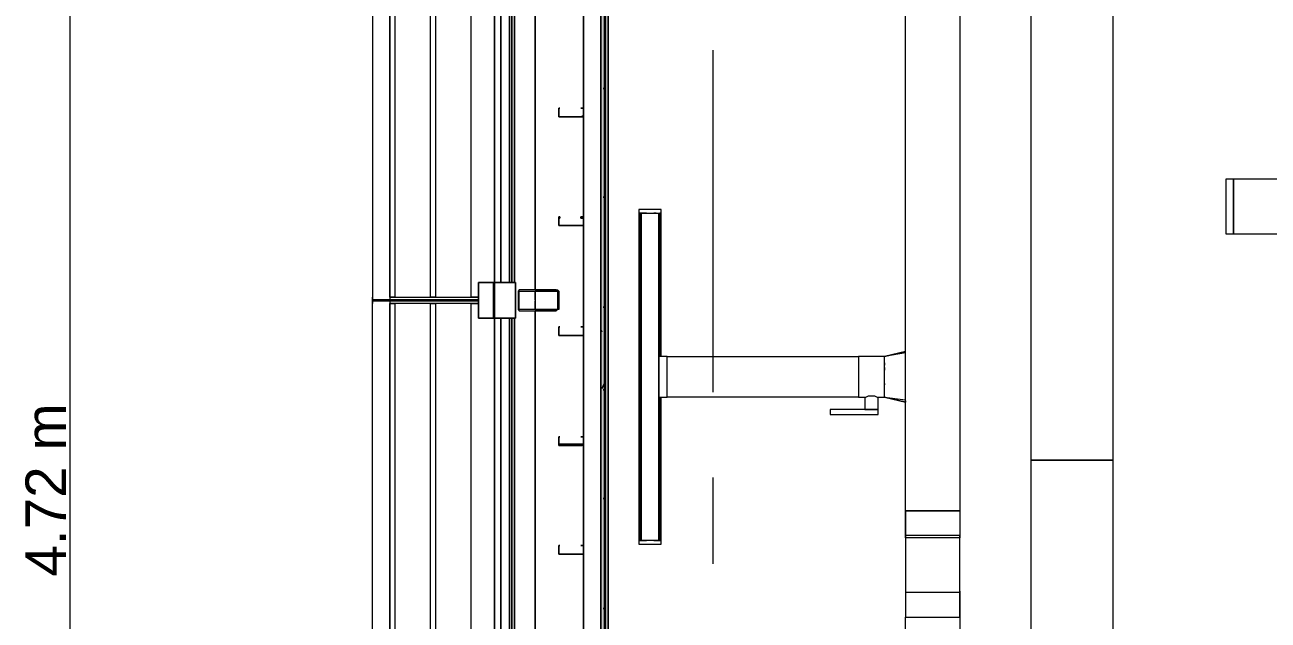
# Model space of a CAD drawing. Header units: metres. Extents: x 29 to 268, y -7 to 151.
# Drawn here: x 39.552 to 44.171, y 17.488 to 19.698 of the extents above; entities that cross this region are included whole.
import ezdxf

# ---------------------------------------------------------------- set-up
doc = ezdxf.new("R2010")
doc.units = ezdxf.units.M
doc.layers.add('HVAC - Ductos', color=5, linetype='Continuous', lineweight=50)
doc.layers.add('PDF2_Geometry', color=7, linetype='Continuous', true_color=0xaaaaaa)
doc.layers.add('PDF2_Solid Fills', color=7, linetype='Continuous', true_color=0xffffff)
doc.layers.add('PDF2_Text', color=7, linetype='Continuous')
doc.styles.add('PDF Helvetica', font='')
doc.styles.get('PDF Helvetica').set_extended_font_data('Helvetica')

msp = doc.modelspace()

# ---------------------------------------------------------------- hatches: boundary and pattern name
at = {"layer": 'PDF2_Solid Fills', "lineweight": 0, "transparency": 33554559}
h = msp.add_hatch(color=256, dxfattribs=at)
h.paths.add_polyline_path([(41.6915, 36.0667), (41.7053, 36.0667), (41.7053, 48.263), (41.6915, 48.263)])
h.paths.add_polyline_path([(41.6915, 24.3745), (41.7053, 24.3745), (41.7053, 34.5404), (41.6915, 34.5404)])
h.paths.add_polyline_path([(41.6915, 22.8666), (41.7053, 22.8666), (41.7053, 24.3608), (41.6915, 24.3608)])
h.paths.add_polyline_path([(41.7053, 22.8528), (41.6915, 22.8528), (41.6915, 10.5556), (41.7053, 10.5556)])
h.paths.add_polyline_path([(41.6915, 34.5587), (41.7053, 34.5587), (41.7053, 36.0529), (41.6915, 36.0529)])
h = msp.add_hatch(color=256, dxfattribs=at)
h.paths.add_polyline_path([(41.389, 18.6407), (41.5265, 18.6361), (41.5265, 18.6407)])
h.paths.add_polyline_path([(41.5265, 18.7094), (41.5265, 18.714), (41.3844, 18.714)])
h.paths.add_polyline_path([(41.5356, 18.7048), (41.5311, 18.7048), (41.5311, 18.6453), (41.5356, 18.704)])
h.paths.add_polyline_path([(41.389, 18.7048), (41.3844, 18.7048), (41.3844, 18.6407)])

# ---------------------------------------------------------------- linework, layer by layer
at = {"layer": 'HVAC - Ductos', "color": 252, "lineweight": 0, "true_color": 0x939598}
msp.add_lwpolyline([(39.7207, 10.771), (39.7207, 13.3285), (39.7207, 15.6065), (39.7207, 20.3274), (39.7207, 22.0461), (39.7207, 23.6366), (39.7207, 24.8099), (39.7207, 26.5516), (39.7207, 28.2291), (39.7207, 30.3925), (39.7207, 33.0462), (39.7207, 34.0087), (39.7207, 35.3333), (39.7207, 37.3317), (39.7207, 39.3255), (39.7207, 41.2642), (39.7207, 43.2076), (39.7207, 45.4076), (39.7207, 48.0476)], dxfattribs=at)
at = {"layer": 'HVAC - Ductos', "lineweight": 0}
for points in [[(42.8236, 17.8936), (42.8236, 23.7099), (43.0253, 23.7099), (43.0253, 17.8936)], [(43.5936, 23.082), (43.5936, 18.0815), (43.2911, 18.0815), (43.2911, 23.082)], [(44.0152, 18.9203), (44.0152, 19.1265), (44.0428, 19.1265), (44.0428, 18.9203)], [(41.8336, 19.0119), (41.8336, 18.9982), (41.9161, 18.9982), (41.9161, 19.0119)], [(41.8428, 17.7836), (41.8428, 18.9982), (41.9069, 18.9982), (41.9069, 17.7836)], [(41.8978, 18.9982), (41.8932, 18.9982), (41.8886, 18.9982), (41.8932, 18.9982)], [(41.9069, 18.9982), (41.9069, 17.7836)], [(41.9069, 18.3932), (41.9069, 18.3703), (41.9069, 18.3565), (41.9069, 18.3382), (41.9069, 18.329), (41.9069, 18.3199), (41.9069, 18.3153), (41.939, 18.3153), (41.939, 18.3199), (41.939, 18.3244), (41.939, 18.3382), (41.939, 18.3519), (41.939, 18.3703), (41.939, 18.3932), (41.939, 18.4115), (41.939, 18.4298), (41.939, 18.4436), (41.939, 18.4573), (41.939, 18.4665), (41.9069, 18.4665), (41.9069, 18.4619), (41.9069, 18.4573), (41.9069, 18.4436), (41.9069, 18.4298), (41.9069, 18.4115)], [(42.7457, 18.4436), (42.7457, 18.4344)], [(42.7457, 18.4253), (42.7457, 18.4207), (42.7457, 18.4161), (42.7457, 18.4207)], [(42.7457, 18.3657), (42.7457, 18.3611)], [(42.8236, 18.2969), (42.8236, 18.3015)], [(43.2911, 17.174), (43.2911, 18.0815), (43.5936, 18.0815), (43.5936, 17.174)], [(41.8336, 17.7699), (41.9161, 17.7699), (41.9161, 17.7836), (41.8336, 17.7836)], [(41.8886, 17.7836), (41.8932, 17.7836), (41.8978, 17.7836), (41.8932, 17.7836)]]:
    msp.add_lwpolyline(points, close=True, dxfattribs=at)
for points in [[(44.382, 18.9203), (44.3911, 18.9203), (44.0428, 18.9203), (44.0428, 19.1265), (44.3911, 19.1265), (44.3865, 19.1265)], [(41.8565, 18.9982), (41.8336, 18.9982), (41.8382, 18.9982), (41.8382, 17.7836), (41.8336, 17.7836), (41.8565, 17.7836)], [(41.8336, 18.9982), (41.8336, 17.7836)], [(41.8473, 18.9982), (41.8565, 18.9982), (41.8611, 18.9982), (41.8565, 18.9982), (41.8519, 18.9982)], [(41.8932, 18.9982), (41.9161, 18.9982), (41.9115, 18.9982), (41.9115, 18.4665)], [(41.9161, 18.4665), (41.9161, 18.9982)], [(42.8236, 18.4803), (42.7457, 18.4665), (42.6494, 18.4665), (42.6494, 18.4573), (42.6494, 18.4436), (42.6494, 18.4298), (42.6494, 18.4115), (42.6494, 18.3932), (42.6494, 18.3703), (42.6494, 18.3519), (42.6494, 18.3382), (42.6494, 18.3244), (42.6494, 18.3199), (42.6494, 18.3153), (41.939, 18.3153), (41.939, 18.3199), (41.939, 18.329), (41.939, 18.3382), (41.939, 18.3565), (41.939, 18.3703), (41.939, 18.3932), (41.939, 18.4115), (41.939, 18.4298), (41.939, 18.4436), (41.939, 18.4573), (41.939, 18.4619), (41.939, 18.4665), (42.6494, 18.4665), (42.6494, 18.4573), (42.6494, 18.4436), (42.6494, 18.4298), (42.6494, 18.4115), (42.6494, 18.3932), (42.6494, 18.3703), (42.6494, 18.3519), (42.6494, 18.3382), (42.6494, 18.3244), (42.6494, 18.3199), (42.6494, 18.3153), (42.6724, 18.3153), (42.6724, 18.2695), (42.6769, 18.2695), (42.6815, 18.2695), (42.6861, 18.2695), (42.6907, 18.2695), (42.6953, 18.2695), (42.7045, 18.2695), (42.709, 18.2695), (42.7136, 18.2695), (42.7182, 18.2695), (42.7228, 18.2695), (42.544, 18.2695), (42.544, 18.2511), (42.7228, 18.2511), (42.7228, 18.2695), (42.7228, 18.3153), (42.7457, 18.3153), (42.7457, 18.3199), (42.7457, 18.3244), (42.7457, 18.3382), (42.7457, 18.3519), (42.7457, 18.3703), (42.7457, 18.3932), (42.7457, 18.4115), (42.7457, 18.4298), (42.7457, 18.4436), (42.7457, 18.4573), (42.7457, 18.4619), (42.7457, 18.4665), (42.8236, 18.4849)], [(42.8236, 18.4665), (42.8236, 18.4757), (42.8236, 18.4803), (42.8236, 18.4849), (42.7457, 18.4665)], [(42.8236, 18.4849), (42.8236, 18.4849)], [(42.8236, 18.3795), (42.8236, 18.4023), (42.8236, 18.4069), (42.8236, 18.4115), (42.8236, 18.4253), (42.8236, 18.4344), (42.8236, 18.439), (42.8236, 18.4482), (42.8236, 18.4619)], [(42.8236, 18.3199), (42.8236, 18.3382), (42.8236, 18.3428), (42.8236, 18.3473), (42.8236, 18.3565), (42.8236, 18.3703), (42.8236, 18.3749)], [(41.8932, 17.7836), (41.9161, 17.7836), (41.9115, 17.7836), (41.9115, 18.3153)], [(41.9161, 17.7836), (41.9161, 18.3153)], [(42.6724, 18.3153), (42.6769, 18.3153), (42.6861, 18.3199), (42.6953, 18.3199), (42.6999, 18.3199), (42.709, 18.3199), (42.7182, 18.3153), (42.7228, 18.3153)], [(42.7457, 18.3199), (42.7457, 18.3199)], [(42.7457, 18.3199), (42.7457, 18.3199)], [(42.7457, 18.3153), (42.8236, 18.3061), (42.8236, 18.3153)], [(42.8236, 18.2969), (42.7457, 18.3153), (42.8236, 18.2969)], [(42.8236, 17.7928), (42.8236, 17.7973), (42.8236, 17.8111), (42.8236, 17.8341), (42.8236, 17.8615), (42.8236, 17.8936), (43.0253, 17.8936), (43.0253, 17.8615), (43.0253, 17.8341), (43.0253, 17.8111), (43.0253, 17.7973), (43.0253, 17.7928)], [(42.8236, 17.8936), (42.8236, 17.8341), (42.8236, 17.8019)], [(43.0253, 17.8936), (43.0253, 17.8341), (43.0253, 17.8019)], [(41.8473, 17.7836), (41.8565, 17.7836), (41.8611, 17.7836), (41.8565, 17.7836), (41.8519, 17.7836)], [(42.8236, 17.5957), (42.8236, 17.5911), (42.8236, 17.5819), (42.8236, 17.559), (42.8236, 17.5315), (42.8236, 17.4994), (43.0253, 17.4994), (43.0253, 17.559), (43.0253, 17.614), (43.0253, 17.669), (43.0253, 17.7149), (43.0253, 17.7515), (43.0253, 17.779), (43.0253, 17.7973), (43.0253, 17.8019), (42.8236, 17.8019), (42.8236, 17.7973), (42.8236, 17.779), (42.8236, 17.7515), (42.8236, 17.7149), (42.8236, 17.669), (42.8236, 17.614), (42.8236, 17.559), (42.8236, 17.4994)], [(43.0253, 17.779), (43.0253, 17.7928), (42.8236, 17.7928), (42.8236, 17.779)], [(42.8236, 17.5911), (43.0253, 17.5911)], [(43.0253, 17.5957), (43.0253, 17.5911), (43.0253, 17.5819), (43.0253, 17.559), (43.0253, 17.5315), (43.0253, 17.4994)], [(42.8236, 17.3711), (42.8236, 17.4994), (43.0253, 17.4994), (43.0253, 17.3711)]]:
    msp.add_lwpolyline(points, dxfattribs=at)
at = {"layer": 'PDF2_Geometry', "lineweight": 0}
for points in [[(93.204, 48.396), (46.7012, 48.4006), (41.5357, 48.4006), (41.5357, 48.263), (41.6273, 48.263), (41.6273, 10.5556)], [(41.7053, 10.5556), (41.7053, 48.263), (41.7053, 10.5556)], [(41.6915, 10.5556), (41.6915, 22.8528), (41.6915, 22.8666), (41.6915, 24.3608), (41.6915, 24.3745), (41.6915, 34.5404), (41.6915, 34.5587)], [(41.7053, 10.5556), (41.7053, 22.8528), (42.7915, 22.8528), (42.7915, 22.8666), (41.7053, 22.8666), (41.7053, 24.3608), (48.7636, 24.3608), (48.7636, 24.3745), (41.7053, 24.3745), (41.7053, 34.5404), (43.3049, 34.5404), (43.3049, 34.5587), (43.2499, 34.5587), (42.8419, 34.5587), (42.4386, 34.5587)], [(41.6915, 10.5556), (41.7053, 10.5556), (41.7053, 22.8528), (41.7053, 16.0969), (41.7053, 22.8528), (42.7915, 22.8528), (42.7915, 22.8666), (42.8419, 22.8666)], [(40.8436, 21.7436), (40.8436, 18.6728), (40.8527, 18.6728), (40.8619, 18.6728), (40.8757, 18.6728), (40.8894, 18.6728), (40.9077, 18.6728), (40.9077, 18.6773), (40.8894, 18.6773), (40.8757, 18.6773), (40.8619, 18.6773), (40.8527, 18.6773), (40.8436, 18.6773), (40.8436, 18.6865)], [(40.9077, 21.7436), (40.9077, 21.739), (40.9077, 21.7436), (40.9077, 21.739), (40.9077, 21.7436), (40.9077, 18.6728), (41.2378, 18.6728), (41.2378, 18.6773), (41.2195, 18.6773), (41.2378, 18.6773)], [(40.9261, 21.7298), (40.9077, 21.7298), (40.9077, 18.6865), (40.9077, 21.7298), (40.9261, 21.7298), (40.9261, 18.6865), (40.9077, 18.6865), (40.9077, 21.7298), (40.9077, 18.6865), (40.9261, 18.6865)], [(41.2103, 18.6865), (41.2378, 18.6865), (41.2103, 18.6865), (41.2103, 21.7298), (41.2378, 21.7298), (41.2378, 21.7161), (41.2378, 21.7253), (41.2378, 21.7161), (41.2378, 21.7298), (40.9077, 21.7298), (40.9077, 18.6865), (41.2378, 18.6865)], [(42.1086, 19.6032), (42.1086, 18.3336)], [(41.5402, 19.3878), (41.5402, 19.3878)], [(41.6182, 19.3878), (41.6182, 19.3878)], [(41.5357, 18.9524), (41.5357, 18.9524)], [(41.5357, 18.9524), (41.5357, 18.9524)], [(41.2378, 18.7415), (41.2378, 18.7415)], [(41.2378, 18.7415), (41.2378, 18.7415)], [(41.2378, 18.7415), (41.2378, 18.7415)], [(41.2378, 18.7415), (41.2378, 18.7415)], [(41.2378, 18.7003), (41.2378, 18.7048), (41.2378, 18.7094), (41.2378, 18.7048)], [(41.2423, 18.7415), (41.2928, 18.7415)], [(41.2423, 18.7415), (41.2928, 18.7415)], [(41.2928, 18.7415), (41.2928, 18.7415)], [(41.2928, 18.7415), (41.2928, 18.7415)], [(41.2928, 18.7415), (41.2928, 18.7415)], [(41.2928, 18.7415), (41.2928, 18.7415)], [(41.2928, 18.7415), (41.2928, 18.7048)], [(41.2928, 18.7415), (41.2928, 18.7415)], [(41.2928, 18.7415), (41.2928, 18.7048)], [(41.2928, 18.7415), (41.2928, 18.7415)], [(41.2973, 18.7415), (41.2973, 18.7415)], [(41.2973, 18.7415), (41.2973, 18.7415)], [(41.2973, 18.7415), (41.2973, 18.7415)], [(41.2973, 18.7415), (41.2973, 18.7415)], [(41.2973, 18.7415), (41.2973, 18.7415)], [(41.2973, 18.7415), (41.2973, 18.7415)], [(41.3753, 18.7415), (41.3753, 18.7415)], [(41.3753, 18.7415), (41.3753, 18.7415)], [(41.4486, 18.714), (41.5265, 18.714), (41.5311, 18.714), (41.5357, 18.7094), (41.5357, 18.7048), (41.5357, 18.6453), (41.5357, 18.6407), (41.5311, 18.6407), (41.5265, 18.6361), (41.4486, 18.6361)], [(41.5265, 18.7094), (41.4486, 18.7094)], [(41.4486, 18.6773), (41.4486, 18.7094), (41.4486, 18.6773), (41.4486, 18.6407), (41.4486, 18.6728)], [(41.5265, 18.7094), (41.5265, 18.7094)], [(40.8436, 18.6865), (40.8436, 18.6865)], [(41.2378, 18.6636), (41.2378, 18.6499), (41.2378, 18.6591), (41.2378, 18.6499), (41.2378, 18.6636), (40.9077, 18.6636), (40.9077, 16.2573), (40.9077, 18.6636), (40.9077, 16.2573), (40.8894, 16.2573), (40.8757, 16.2573), (40.8619, 16.2573), (40.8527, 16.2573), (40.8436, 16.2573), (40.8436, 18.6773)], [(40.8436, 18.6773), (40.8436, 18.6773)], [(40.8436, 18.6728), (40.8436, 18.6636)], [(40.8436, 18.6728), (40.8436, 18.6728)], [(40.8436, 18.6636), (40.8436, 18.6636)], [(41.2378, 18.6728), (41.2378, 18.6773), (41.2378, 18.6728), (41.2195, 18.6728), (41.2378, 18.6728), (41.2378, 18.6773), (40.9077, 18.6773), (40.9077, 18.6728), (40.9077, 18.6773), (40.9077, 16.2573)], [(40.9077, 18.6728), (40.9077, 18.6773), (40.9077, 18.6728)], [(40.9077, 18.6773), (40.9077, 18.6728)], [(40.9077, 18.6728), (40.9077, 18.6773), (40.9077, 18.6728)], [(40.9261, 18.6636), (40.9077, 18.6636), (40.9077, 16.2573), (40.9077, 18.6636), (40.9261, 18.6636), (40.9261, 16.2573)], [(41.059, 18.6865), (41.0773, 18.6865)], [(41.059, 16.2573), (41.059, 18.6636), (41.0773, 18.6636), (41.0773, 16.2573)], [(41.0773, 18.6636), (41.059, 18.6636)], [(41.2103, 16.2573), (41.2103, 18.6636), (41.2378, 18.6636), (41.2103, 18.6636)], [(41.2378, 18.7003), (41.2378, 18.7048)], [(41.2378, 18.7003), (41.2378, 18.7048)], [(41.2378, 18.7003), (41.2378, 18.7048)], [(41.2378, 18.7003), (41.2378, 18.7003)], [(41.2378, 18.7003), (41.2378, 18.7003)], [(41.2378, 18.6911), (41.2378, 18.7003)], [(41.2378, 18.7003), (41.2378, 18.7003)], [(41.2378, 18.7003), (41.2378, 18.7003)], [(41.2378, 18.7003), (41.2378, 18.7003)], [(41.2378, 18.7003), (41.2378, 18.7003)], [(41.2378, 18.6911), (41.2378, 18.7003)], [(41.2378, 18.7003), (41.2378, 18.7003)], [(41.2378, 18.7003), (41.2378, 18.7003)], [(41.2378, 18.6911), (41.2378, 18.7003)], [(41.2378, 18.6911), (41.2378, 18.7003)], [(41.2378, 18.7003), (41.2378, 18.7003)], [(41.2378, 18.7003), (41.2378, 18.7003)], [(41.2378, 18.6911), (41.2378, 18.7003)], [(41.2378, 18.6911), (41.2378, 18.7003)], [(41.2378, 18.7003), (41.2378, 18.7003)], [(41.2378, 18.7003), (41.2378, 18.7003)], [(41.2378, 18.6911), (41.2378, 18.7003)], [(41.2378, 18.6911), (41.2378, 18.7003)], [(41.2378, 18.6636), (41.2378, 18.6636)], [(41.2378, 18.6636), (41.2378, 18.6636)], [(41.2378, 18.6636), (41.2378, 18.6636)], [(41.2378, 18.6636), (41.2378, 18.6636)], [(41.2378, 18.6636), (41.2378, 18.6636)], [(41.2378, 18.6636), (41.2378, 18.6636)], [(41.2928, 18.7003), (41.2973, 18.7003)], [(41.2928, 18.7003), (41.2973, 18.7003)], [(41.2973, 18.7003), (41.2928, 18.7003)], [(41.2973, 18.7003), (41.2928, 18.7003)], [(41.5311, 18.7048), (41.5311, 18.7048)], [(41.2378, 18.6499), (41.2378, 18.6499)], [(41.2378, 18.6499), (41.2378, 18.6499)], [(41.2378, 18.6499), (41.2378, 18.6499)], [(41.2378, 18.6499), (41.2378, 18.6499)], [(41.2378, 18.6499), (41.2378, 18.6499)], [(41.2378, 18.6499), (41.2378, 18.6499)], [(41.2378, 18.6499), (41.2378, 18.6499)], [(41.2378, 18.6499), (41.2378, 18.6499)], [(41.2378, 18.6407), (41.2378, 18.6407)], [(41.2378, 18.6407), (41.2378, 18.6407)], [(41.2928, 18.6499), (41.2973, 18.6499)], [(41.2928, 18.6499), (41.2973, 18.6499)], [(41.2928, 18.6499), (41.2973, 18.6499)], [(41.2928, 18.6499), (41.2973, 18.6499)], [(41.4486, 18.6407), (41.5265, 18.6407)], [(41.5265, 18.6407), (41.5265, 18.6407)], [(41.5311, 18.6453), (41.5311, 18.6453)], [(41.2378, 18.6086), (41.2378, 18.6086)], [(41.2378, 18.6086), (41.2378, 18.6086)], [(41.2378, 18.6086), (41.2378, 18.6086)], [(41.2378, 18.6086), (41.2378, 18.6086)], [(41.2928, 18.6086), (41.2928, 18.6086)], [(41.2928, 18.6086), (41.2928, 18.6086)], [(41.2928, 18.6086), (41.2928, 18.6086)], [(41.2928, 18.6086), (41.2928, 18.6086)], [(41.2928, 18.6086), (41.2928, 18.6086)], [(41.2928, 18.6086), (41.2928, 18.6086)], [(41.2973, 18.6086), (41.2973, 18.6086)], [(41.2973, 18.6086), (41.2973, 18.6086)], [(41.2973, 18.6086), (41.2973, 18.6086)], [(41.2973, 18.6086), (41.2973, 18.6086)], [(41.2973, 18.6086), (41.2973, 18.6086)], [(41.2973, 18.6086), (41.2973, 18.6086)], [(41.3753, 18.6086), (41.3753, 18.6086)], [(41.3753, 18.6086), (41.3753, 18.6086)], [(41.5402, 18.5765), (41.5402, 18.5765)], [(41.6182, 18.5765), (41.6182, 18.5765)], [(41.5357, 18.5445), (41.5357, 18.5445)], [(41.5357, 18.5445), (41.5357, 18.5445)], [(41.5402, 18.1686), (41.5402, 18.1686)], [(41.6182, 18.1686), (41.6182, 18.1686)], [(41.5357, 18.1411), (41.5357, 18.1411)], [(42.1086, 18.0173), (42.1086, 17.6965)], [(41.5402, 17.7653), (41.5402, 17.7653)], [(41.6182, 17.7653), (41.6182, 17.7653)], [(41.5357, 17.7332), (41.5357, 17.7332)], [(41.5357, 17.7332), (41.5357, 17.7332)]]:
    msp.add_lwpolyline(points, dxfattribs=at)
for points in [[(41.6273, 48.3089), (41.6273, 10.5052), (41.6915, 10.5052), (41.6915, 48.3089)], [(41.7053, 48.263), (41.6915, 48.263), (41.6915, 10.5556), (41.7053, 10.5556)], [(41.6273, 16.0969), (41.6273, 24.7091)], [(41.7053, 15.7119), (41.7053, 22.8528)], [(41.7053, 15.7119), (41.7053, 22.8528)], [(41.7098, 22.8528), (41.7098, 15.7119)], [(41.7098, 22.8528), (41.7098, 15.7119)], [(41.719, 22.8528), (41.719, 15.7119)], [(41.719, 22.8528), (41.719, 15.7119)], [(41.0773, 18.6865), (41.059, 18.6865), (41.059, 21.7298), (41.0773, 21.7298)], [(41.2973, 20.2082), (41.2973, 21.6749), (41.2973, 20.2082), (41.2973, 18.7415)], [(41.3203, 20.2082), (41.3203, 18.7415)], [(41.3523, 20.2082), (41.3523, 18.7415)], [(41.3615, 20.2082), (41.3615, 18.7415)], [(41.3707, 20.2082), (41.3707, 18.7415)], [(41.4486, 18.714), (41.4486, 20.1303)], [(41.5357, 19.3878), (41.5357, 19.3603), (41.5357, 19.3557), (41.6228, 19.3557), (41.6273, 19.3557), (41.6273, 19.3603), (41.6273, 19.3878), (41.6182, 19.3878), (41.6273, 19.3878), (41.6273, 19.3603), (41.6228, 19.3557), (41.5357, 19.3557), (41.5357, 19.3603), (41.5357, 19.3878), (41.5402, 19.3878)], [(41.5357, 19.3603), (41.5357, 19.3557), (41.6228, 19.3557), (41.6228, 19.3603), (41.6273, 19.3603), (41.6273, 19.3878), (41.6182, 19.3878), (41.6273, 19.3878), (41.6273, 19.3603), (41.6273, 19.3557), (41.6228, 19.3557), (41.5357, 19.3557), (41.5357, 19.3603), (41.5357, 19.3878)], [(41.5402, 19.3878), (41.5357, 19.3878)], [(41.5357, 18.9844), (41.5357, 18.9524), (41.6228, 18.9524), (41.6273, 18.9524), (41.6273, 18.9844), (41.6182, 18.9844), (41.6182, 18.9798), (41.6273, 18.9798), (41.6273, 18.9524), (41.6228, 18.9524), (41.5357, 18.9524), (41.5357, 18.9798), (41.5402, 18.9798), (41.5402, 18.9844)], [(41.5402, 18.9844), (41.5402, 18.9798), (41.5357, 18.9798), (41.5357, 18.9524), (41.6228, 18.9524), (41.6273, 18.9524), (41.6273, 18.9798), (41.6182, 18.9798), (41.6182, 18.9844), (41.6273, 18.9844), (41.6273, 18.9524), (41.6228, 18.9524), (41.5357, 18.9524), (41.5357, 18.9844)], [(41.2928, 18.7415), (41.2423, 18.7415), (41.2378, 18.7415), (41.2423, 18.7415)], [(41.3753, 18.7415), (41.3707, 18.7415), (41.3019, 18.7415), (41.2973, 18.7415), (41.2928, 18.7415), (41.2928, 18.6086), (41.2423, 18.6086), (41.2378, 18.6086), (41.2378, 18.7415), (41.2378, 18.7003), (41.2378, 18.7415), (41.2378, 18.7003), (41.2378, 18.7415), (41.2378, 18.6086), (41.2423, 18.6086), (41.2928, 18.6086), (41.2928, 18.7415), (41.2973, 18.7415), (41.3019, 18.7415), (41.3707, 18.7415), (41.3753, 18.7415), (41.3753, 18.6086), (41.3707, 18.6086), (41.3019, 18.6086), (41.2973, 18.6086), (41.2928, 18.6086), (41.2928, 18.6407), (41.2928, 18.6086), (41.2423, 18.6086), (41.2928, 18.6086), (41.2928, 18.6407), (41.2928, 18.6086), (41.2423, 18.6086), (41.2928, 18.6086), (41.2973, 18.6086), (41.3019, 18.6086), (41.3707, 18.6086), (41.3753, 18.6086)], [(41.2378, 18.7003), (41.2378, 18.6911), (41.2378, 18.7003), (41.2378, 18.6499), (41.2378, 18.7003), (41.2378, 18.7048), (41.2378, 18.7094), (41.2378, 18.7048)], [(41.2928, 18.7415), (41.2423, 18.7415), (41.2928, 18.7415), (41.2928, 18.7048)], [(41.2973, 18.7415), (41.2973, 18.6086)], [(41.2973, 18.7415), (41.2973, 18.7048)], [(41.3707, 18.7415), (41.3019, 18.7415)], [(41.3753, 18.7415), (41.3753, 18.6086)], [(41.3753, 18.6407), (41.3753, 18.6499), (41.3753, 18.7003), (41.3753, 18.7048), (41.3753, 18.7094), (41.3753, 18.7048), (41.3753, 18.7094), (41.3753, 18.7048), (41.3753, 18.7003), (41.3753, 18.6499)], [(41.389, 18.714), (41.3844, 18.7094), (41.3844, 18.7048), (41.3844, 18.6453), (41.3844, 18.6407), (41.389, 18.6361), (41.5265, 18.6361), (41.5311, 18.6407), (41.5357, 18.6453), (41.5357, 18.7048), (41.5311, 18.7094), (41.5265, 18.714)], [(41.389, 18.6453), (41.389, 18.7048), (41.389, 18.7094), (41.5265, 18.7094), (41.5311, 18.7094), (41.5311, 18.7048), (41.5311, 18.6453), (41.5311, 18.6407), (41.5265, 18.6407), (41.389, 18.6407)], [(40.9077, 18.6773), (40.9077, 18.6728)], [(40.9261, 18.6728), (40.9261, 18.6773)], [(41.059, 18.6773), (41.059, 18.6728)], [(41.0773, 18.6728), (41.0773, 18.6773)], [(41.2103, 18.6773), (41.2103, 18.6728)], [(41.2378, 18.6636), (41.2378, 18.6499), (41.2378, 18.6407), (41.2378, 18.6499), (41.2378, 18.6591), (41.2378, 18.6499)], [(41.2973, 18.7003), (41.2928, 18.7003)], [(41.2928, 18.7003), (41.2973, 18.7003)], [(41.3753, 18.6407), (41.3753, 18.6499), (41.3753, 18.7003), (41.3753, 18.7048), (41.3753, 18.7003), (41.3753, 18.6499)], [(41.2378, 18.6499), (41.2378, 18.6407), (41.2378, 18.6499), (41.2378, 18.6591), (41.2378, 18.6499), (41.2378, 18.6086)], [(41.2378, 18.6499), (41.2378, 18.6407), (41.2378, 18.6499), (41.2378, 18.6086)], [(41.2973, 18.6499), (41.2928, 18.6499)], [(41.2973, 18.6499), (41.2928, 18.6499)], [(41.2973, 18.6407), (41.2973, 18.6086)], [(41.4486, 17.1786), (41.4486, 18.6361)], [(41.2973, 17.1419), (41.2973, 16.3261), (41.2973, 17.1419), (41.2973, 18.6086)], [(41.3019, 18.6086), (41.3707, 18.6086)], [(41.3203, 18.6086), (41.3203, 17.1419)], [(41.3523, 18.6086), (41.3523, 17.1419)], [(41.3615, 18.6086), (41.3615, 17.174)], [(41.3707, 18.6086), (41.3707, 17.1786)], [(41.5357, 18.5765), (41.5357, 18.5445), (41.6228, 18.5445), (41.6273, 18.5445), (41.6273, 18.5765), (41.6182, 18.5765), (41.6273, 18.5765), (41.6273, 18.5445), (41.6228, 18.5445), (41.5357, 18.5445), (41.5357, 18.5765), (41.5402, 18.5765)], [(41.5357, 18.5445), (41.6228, 18.5445), (41.6273, 18.5445), (41.6273, 18.5765), (41.6182, 18.5765), (41.6273, 18.5765), (41.6273, 18.5445), (41.6228, 18.5445), (41.5357, 18.5445), (41.5357, 18.5765)], [(41.5402, 18.5765), (41.5357, 18.5765)], [(41.5357, 18.1686), (41.5357, 18.1411), (41.5357, 18.1365), (41.6228, 18.1365), (41.6273, 18.1411), (41.6273, 18.1686), (41.6182, 18.1686), (41.6273, 18.1686), (41.6273, 18.1411), (41.6228, 18.1411), (41.5357, 18.1411), (41.5357, 18.1686), (41.5402, 18.1686)], [(41.5357, 18.1411), (41.6228, 18.1411), (41.6273, 18.1411), (41.6273, 18.1686), (41.6182, 18.1686), (41.6273, 18.1686), (41.6273, 18.1411), (41.6228, 18.1365), (41.5357, 18.1365), (41.5357, 18.1411), (41.5357, 18.1686)], [(41.5402, 18.1686), (41.5357, 18.1686)], [(41.5357, 17.7653), (41.5357, 17.7332), (41.6228, 17.7332), (41.6273, 17.7332), (41.6273, 17.7653), (41.6182, 17.7653), (41.6273, 17.7653), (41.6273, 17.7332), (41.6228, 17.7332), (41.5357, 17.7332), (41.5357, 17.7653), (41.5402, 17.7653)], [(41.5357, 17.7332), (41.6228, 17.7332), (41.6273, 17.7332), (41.6273, 17.7653), (41.6182, 17.7653), (41.6273, 17.7653), (41.6273, 17.7332), (41.6228, 17.7332), (41.5357, 17.7332), (41.5357, 17.7653)], [(41.5402, 17.7653), (41.5357, 17.7653)]]:
    msp.add_lwpolyline(points, close=True, dxfattribs=at)
at = {"layer": 'PDF2_Geometry', "color": 7, "lineweight": 0, "true_color": 0xffffff}
for points in [[(41.7053, 19.4611), (41.7007, 19.4611)], [(41.7053, 19.0578), (41.7007, 19.0578)], [(41.7053, 18.6499), (41.7007, 18.6499)], [(41.6915, 18.5673), (41.6961, 18.5582)], [(41.6961, 18.3473), (41.7053, 18.3657)], [(41.7053, 18.3428), (41.7007, 18.3428)], [(41.7053, 17.9395), (41.7007, 17.9395)], [(41.7053, 17.7515), (41.7053, 17.7561)], [(41.7053, 17.5315), (41.7007, 17.5315)]]:
    msp.add_lwpolyline(points, close=True, dxfattribs=at)
at = {"layer": 'PDF2_Geometry', "color": 254, "lineweight": 0, "true_color": 0xd2d2d2}
for points in [[(41.5357, 18.9524), (41.5357, 18.9524)], [(41.5357, 18.5719), (41.5357, 18.5719)], [(41.5402, 18.5765), (41.5402, 18.5765)], [(41.6273, 18.1594), (41.6273, 18.1594)], [(41.6045, 18.1365), (41.6045, 18.1411)]]:
    msp.add_lwpolyline(points, dxfattribs=at)

# ---------------------------------------------------------------- texts
at = {"layer": 'PDF2_Text', "color": 252, "lineweight": 0, "true_color": 0x939598, "insert": (39.6297, 17.6494), "char_height": 0.15059, "attachment_point": 4, "rotation": 90, "style": 'PDF Helvetica'}
msp.add_mtext('4.72 m', dxfattribs=at)

doc.saveas('drawing.dxf')
